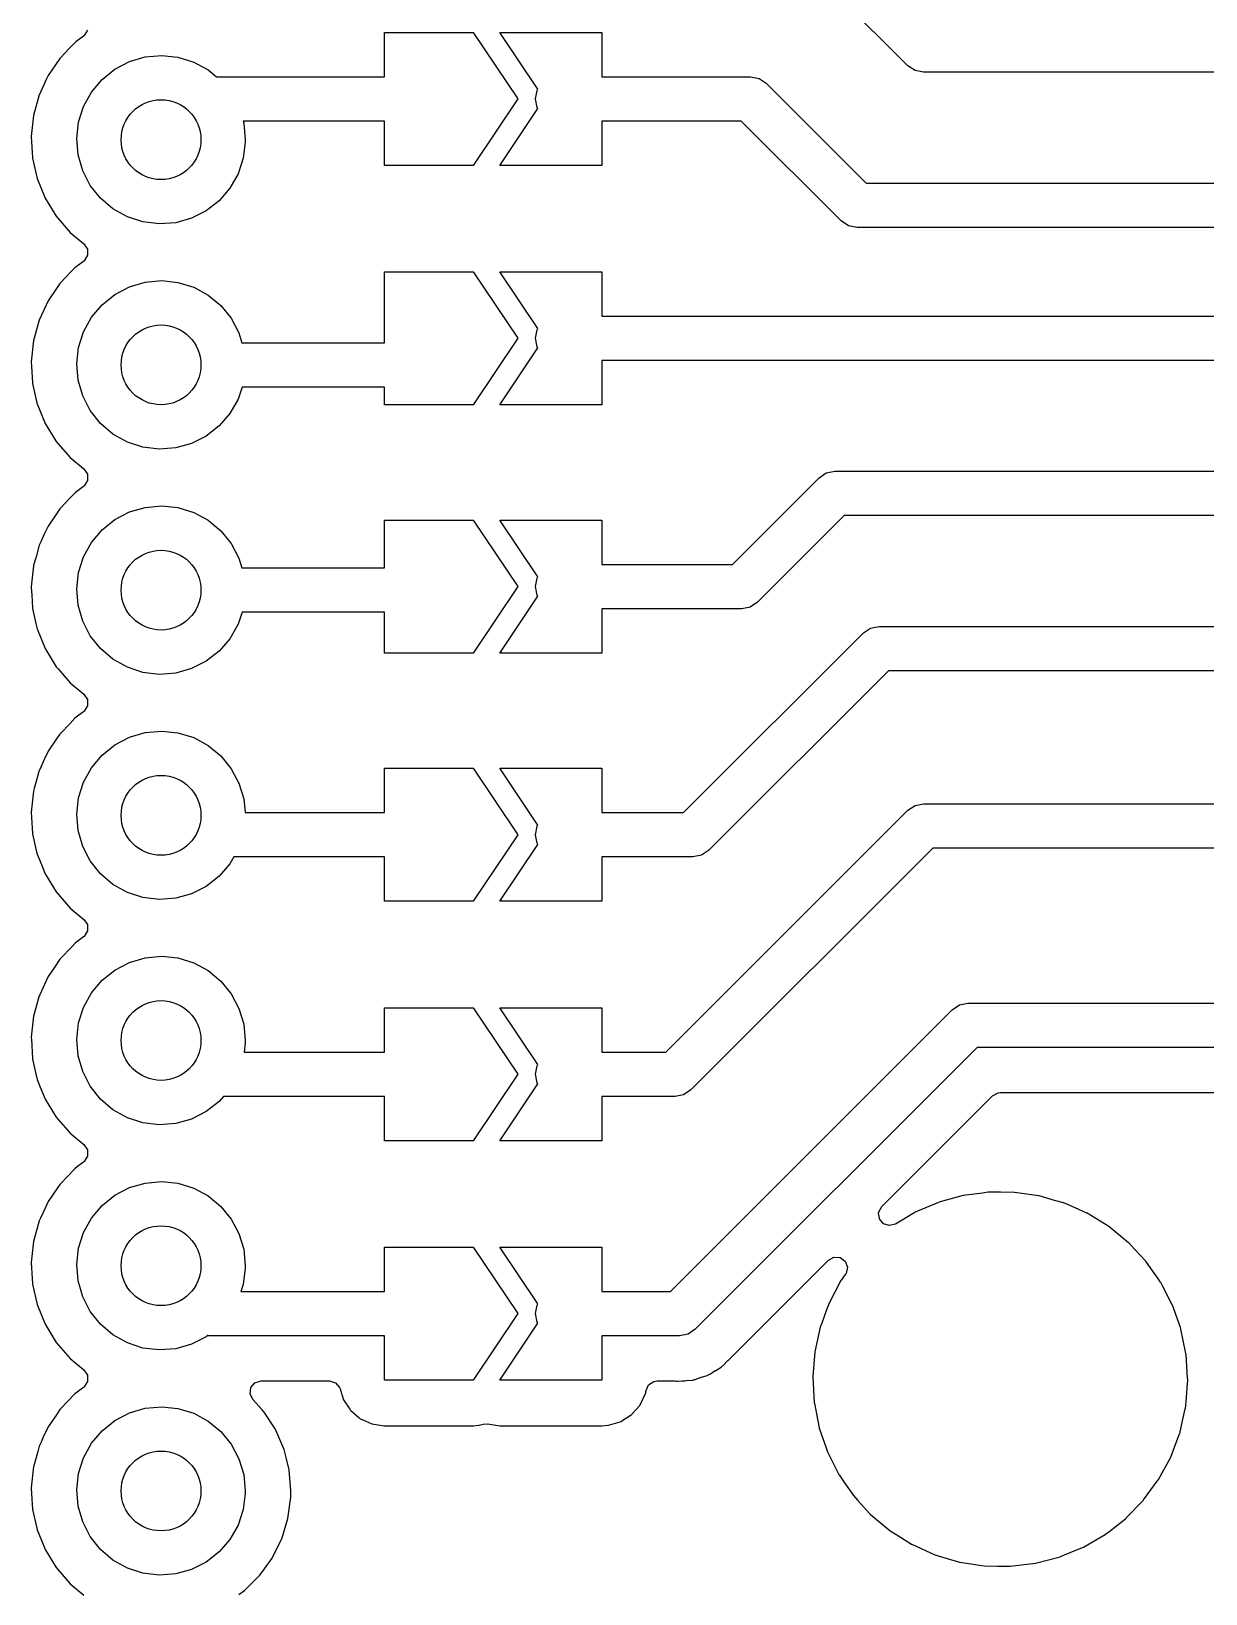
# Model space of a CAD drawing. Extents: x 170.5 to 254.5, y -139.5 to -85.5.
# Drawn here: x 230.19 to 243.43, y -119.66 to -102.04 of the extents above; entities that cross this region are included whole.
import ezdxf

# ---------------------------------------------------------------- set-up
doc = ezdxf.new("R2010")
doc.units = 0
doc.layers.add('BLACK', color=7, linetype='CONTINUOUS')

msp = doc.modelspace()

# ---------------------------------------------------------------- linework, layer by layer
at = {"layer": 'BLACK', "linetype": 'CONTINUOUS'}
for p, q in [((240.073, -102.427), (237.996, -100.35)), ((230.827, -102.024), (230.79, -102.085)), ((230.683, -102.166), (230.62, -102.232)), ((230.694, -102.158), (230.683, -102.166)), ((230.781, -102.092), (230.694, -102.158)), ((230.79, -102.085), (230.781, -102.092)), ((234.175, -102.55), (234.175, -102.05)), ((234.175, -102.05), (235.175, -102.05)), ((235.175, -102.05), (235.675, -102.8)), ((235.903, -102.691), (235.475, -102.05)), ((235.475, -102.05), (236.625, -102.05)), ((236.625, -102.05), (236.625, -102.55)), ((230.515, -102.343), (230.467, -102.414)), ((230.518, -102.339), (230.515, -102.343)), ((230.515, -102.343), (230.515, -102.343)), ((230.524, -102.332), (230.518, -102.339)), ((230.62, -102.232), (230.524, -102.332)), ((231.135, -102.465), (231.299, -102.379)), ((231.299, -102.379), (231.477, -102.327)), ((231.477, -102.327), (231.662, -102.31)), ((231.662, -102.31), (231.846, -102.329)), ((231.846, -102.329), (232.023, -102.384)), ((232.023, -102.384), (232.186, -102.472)), ((230.382, -102.537), (230.365, -102.575)), ((230.467, -102.414), (230.382, -102.537)), ((230.99, -102.581), (231.135, -102.465)), ((232.186, -102.472), (232.28, -102.55)), ((232.28, -102.55), (234.175, -102.55)), ((236.625, -102.55), (238.3, -102.55)), ((238.3, -102.55), (238.396, -102.569)), ((240.154, -102.481), (240.073, -102.427)), ((240.25, -102.5), (240.154, -102.481)), ((248.896, -102.5), (240.25, -102.5)), ((230.365, -102.575), (230.284, -102.75)), ((230.782, -102.886), (230.871, -102.723)), ((230.871, -102.723), (230.99, -102.581)), ((235.875, -102.8), (235.894, -102.704)), ((235.894, -102.704), (235.903, -102.691)), ((238.396, -102.569), (238.477, -102.623)), ((238.477, -102.623), (239.604, -103.75)), ((230.282, -102.755), (230.217, -102.986)), ((230.284, -102.75), (230.282, -102.755)), ((230.726, -103.062), (230.782, -102.886)), ((235.675, -102.8), (235.175, -103.55)), ((235.475, -103.55), (235.903, -102.909)), ((235.894, -102.896), (235.875, -102.8)), ((235.903, -102.909), (235.894, -102.896)), ((230.217, -102.986), (230.192, -103.224)), ((230.705, -103.247), (230.726, -103.062)), ((234.175, -103.05), (232.579, -103.05)), ((232.579, -103.05), (232.587, -103.075)), ((232.587, -103.075), (232.605, -103.26)), ((234.175, -103.55), (234.175, -103.05)), ((238.196, -103.05), (236.625, -103.05)), ((236.625, -103.05), (236.625, -103.55)), ((239.323, -104.177), (238.196, -103.05)), ((230.192, -103.224), (230.192, -103.229)), ((230.192, -103.229), (230.192, -103.229)), ((230.192, -103.229), (230.195, -103.281)), ((230.721, -103.431), (230.705, -103.247)), ((232.605, -103.26), (232.605, -103.287)), ((230.195, -103.281), (230.206, -103.464)), ((230.772, -103.61), (230.721, -103.431)), ((232.605, -103.287), (232.581, -103.47)), ((230.206, -103.464), (230.207, -103.469)), ((230.207, -103.469), (230.207, -103.469)), ((230.207, -103.469), (230.244, -103.632)), ((230.856, -103.775), (230.772, -103.61)), ((232.581, -103.47), (232.523, -103.646)), ((235.175, -103.55), (234.175, -103.55)), ((236.625, -103.55), (235.475, -103.55)), ((230.244, -103.632), (230.258, -103.698)), ((230.258, -103.698), (230.308, -103.819)), ((230.972, -103.92), (230.856, -103.775)), ((232.523, -103.646), (232.431, -103.808)), ((239.604, -103.75), (248, -103.75)), ((230.308, -103.819), (230.334, -103.883)), ((230.334, -103.883), (230.349, -103.92)), ((230.349, -103.92), (230.474, -104.124)), ((231.113, -104.04), (230.972, -103.92)), ((232.31, -103.948), (232.164, -104.062)), ((232.431, -103.808), (232.31, -103.948)), ((230.474, -104.124), (230.631, -104.306)), ((231.275, -104.131), (231.113, -104.04)), ((231.451, -104.188), (231.275, -104.131)), ((231.999, -104.146), (231.82, -104.196)), ((232.164, -104.062), (231.999, -104.146)), ((230.631, -104.306), (230.786, -104.434)), ((231.635, -104.21), (231.451, -104.188)), ((231.82, -104.196), (231.635, -104.21)), ((239.404, -104.231), (239.323, -104.177)), ((239.5, -104.25), (239.404, -104.231)), ((247.896, -104.25), (239.5, -104.25)), ((230.786, -104.434), (230.826, -104.493)), ((230.826, -104.493), (230.827, -104.564)), ((230.781, -104.632), (230.715, -104.682)), ((230.79, -104.625), (230.781, -104.632)), ((230.827, -104.564), (230.79, -104.625)), ((230.635, -104.756), (230.524, -104.872)), ((230.683, -104.706), (230.635, -104.756)), ((230.715, -104.682), (230.683, -104.706)), ((231.477, -104.867), (231.662, -104.85)), ((231.662, -104.85), (231.846, -104.869)), ((234.175, -105.55), (234.175, -104.75)), ((234.175, -104.75), (235.175, -104.75)), ((235.175, -104.75), (235.675, -105.5)), ((235.903, -105.391), (235.475, -104.75)), ((235.475, -104.75), (236.625, -104.75)), ((236.625, -104.75), (236.625, -105.25)), ((230.476, -104.94), (230.382, -105.077)), ((230.515, -104.883), (230.476, -104.94)), ((230.518, -104.879), (230.515, -104.883)), ((230.515, -104.883), (230.515, -104.883)), ((230.524, -104.872), (230.518, -104.879)), ((230.99, -105.121), (231.135, -105.005)), ((231.135, -105.005), (231.299, -104.919)), ((231.299, -104.919), (231.477, -104.867)), ((231.846, -104.869), (232.023, -104.924)), ((232.023, -104.924), (232.186, -105.012)), ((232.186, -105.012), (232.329, -105.131)), ((230.382, -105.077), (230.282, -105.295)), ((230.871, -105.263), (230.99, -105.121)), ((232.329, -105.131), (232.446, -105.274)), ((230.282, -105.295), (230.217, -105.526)), ((230.782, -105.426), (230.871, -105.263)), ((232.446, -105.274), (232.533, -105.438)), ((236.625, -105.25), (246.75, -105.25)), ((230.217, -105.526), (230.192, -105.764)), ((230.726, -105.602), (230.782, -105.426)), ((232.533, -105.438), (232.567, -105.55)), ((232.567, -105.55), (234.175, -105.55)), ((235.675, -105.5), (235.175, -106.25)), ((235.875, -105.5), (235.894, -105.404)), ((235.894, -105.596), (235.875, -105.5)), ((235.894, -105.404), (235.903, -105.391)), ((230.705, -105.787), (230.726, -105.602)), ((235.475, -106.25), (235.903, -105.609)), ((235.903, -105.609), (235.894, -105.596)), ((230.192, -105.764), (230.192, -105.769)), ((230.192, -105.769), (230.192, -105.769)), ((230.192, -105.769), (230.195, -105.816)), ((230.195, -105.816), (230.206, -106.004)), ((230.721, -105.971), (230.705, -105.787)), ((246.646, -105.75), (236.625, -105.75)), ((236.625, -105.75), (236.625, -106.25)), ((230.206, -106.004), (230.207, -106.009)), ((230.207, -106.009), (230.207, -106.009)), ((230.207, -106.009), (230.252, -106.211)), ((230.772, -106.15), (230.721, -105.971)), ((232.568, -106.05), (232.523, -106.186)), ((234.175, -106.05), (232.568, -106.05)), ((234.175, -106.25), (234.175, -106.05)), ((230.252, -106.211), (230.258, -106.238)), ((230.258, -106.238), (230.349, -106.46)), ((230.856, -106.315), (230.772, -106.15)), ((232.523, -106.186), (232.431, -106.348)), ((235.175, -106.25), (234.175, -106.25)), ((236.625, -106.25), (235.475, -106.25)), ((230.972, -106.46), (230.856, -106.315)), ((232.431, -106.348), (232.31, -106.488)), ((230.349, -106.46), (230.474, -106.664)), ((231.113, -106.58), (230.972, -106.46)), ((231.275, -106.671), (231.113, -106.58)), ((232.164, -106.602), (231.999, -106.686)), ((232.31, -106.488), (232.164, -106.602)), ((230.474, -106.664), (230.477, -106.668)), ((230.477, -106.668), (230.477, -106.668)), ((230.477, -106.668), (230.493, -106.686)), ((230.493, -106.686), (230.631, -106.846)), ((231.451, -106.728), (231.275, -106.671)), ((231.635, -106.75), (231.451, -106.728)), ((231.82, -106.736), (231.635, -106.75)), ((231.999, -106.686), (231.82, -106.736)), ((230.631, -106.846), (230.786, -106.974)), ((230.786, -106.974), (230.826, -107.033)), ((230.827, -107.104), (230.79, -107.165)), ((230.826, -107.033), (230.827, -107.104)), ((238.096, -108.05), (239.073, -107.073)), ((239.073, -107.073), (239.154, -107.019)), ((239.154, -107.019), (239.25, -107)), ((239.25, -107), (246, -107)), ((230.623, -107.308), (230.524, -107.412)), ((230.683, -107.246), (230.623, -107.308)), ((230.691, -107.24), (230.683, -107.246)), ((230.781, -107.172), (230.691, -107.24)), ((230.79, -107.165), (230.781, -107.172)), ((230.492, -107.457), (230.382, -107.617)), ((230.515, -107.423), (230.492, -107.457)), ((230.518, -107.419), (230.515, -107.423)), ((230.515, -107.423), (230.515, -107.423)), ((230.524, -107.412), (230.518, -107.419)), ((231.135, -107.545), (231.299, -107.459)), ((231.299, -107.459), (231.477, -107.407)), ((231.477, -107.407), (231.662, -107.39)), ((231.662, -107.39), (231.846, -107.409)), ((231.846, -107.409), (232.023, -107.464)), ((232.023, -107.464), (232.186, -107.552)), ((230.382, -107.617), (230.339, -107.71)), ((230.871, -107.803), (230.99, -107.661)), ((230.99, -107.661), (231.135, -107.545)), ((232.186, -107.552), (232.329, -107.671)), ((232.329, -107.671), (232.446, -107.814)), ((234.175, -108.09), (234.175, -107.55)), ((234.175, -107.55), (235.175, -107.55)), ((235.175, -107.55), (235.675, -108.3)), ((235.903, -108.191), (235.475, -107.55)), ((235.475, -107.55), (236.625, -107.55)), ((236.625, -107.55), (236.625, -108.05)), ((239.354, -107.5), (238.377, -108.477)), ((245.896, -107.5), (239.354, -107.5)), ((230.282, -107.835), (230.246, -107.963)), ((230.3, -107.794), (230.282, -107.835)), ((230.339, -107.71), (230.3, -107.794)), ((230.782, -107.966), (230.871, -107.803)), ((232.446, -107.814), (232.533, -107.978)), ((230.246, -107.963), (230.219, -108.059)), ((230.726, -108.142), (230.782, -107.966)), ((232.533, -107.978), (232.567, -108.09)), ((230.217, -108.066), (230.192, -108.304)), ((230.219, -108.059), (230.217, -108.066)), ((230.705, -108.327), (230.726, -108.142)), ((232.567, -108.09), (234.175, -108.09)), ((235.894, -108.204), (235.903, -108.191)), ((236.625, -108.05), (238.096, -108.05)), ((230.192, -108.304), (230.192, -108.309)), ((230.192, -108.309), (230.192, -108.309)), ((230.192, -108.309), (230.197, -108.392)), ((230.721, -108.511), (230.705, -108.327)), ((235.675, -108.3), (235.175, -109.05)), ((235.875, -108.3), (235.894, -108.204)), ((235.894, -108.396), (235.875, -108.3)), ((230.197, -108.392), (230.206, -108.544)), ((230.206, -108.544), (230.207, -108.549)), ((230.207, -108.549), (230.207, -108.549)), ((230.207, -108.549), (230.244, -108.715)), ((230.772, -108.69), (230.721, -108.511)), ((235.475, -109.05), (235.903, -108.409)), ((235.903, -108.409), (235.894, -108.396)), ((238.2, -108.55), (236.625, -108.55)), ((236.625, -108.55), (236.625, -109.05)), ((238.296, -108.531), (238.2, -108.55)), ((238.377, -108.477), (238.296, -108.531)), ((230.244, -108.715), (230.258, -108.778)), ((230.856, -108.855), (230.772, -108.69)), ((232.523, -108.726), (232.431, -108.888)), ((232.568, -108.59), (232.523, -108.726)), ((234.175, -108.59), (232.568, -108.59)), ((234.175, -109.05), (234.175, -108.59)), ((230.258, -108.778), (230.349, -109)), ((230.972, -109), (230.856, -108.855)), ((232.431, -108.888), (232.31, -109.028)), ((237.546, -110.85), (239.573, -108.823)), ((239.573, -108.823), (239.654, -108.769)), ((239.573, -108.823), (239.573, -108.823)), ((239.654, -108.769), (239.75, -108.75)), ((239.75, -108.75), (245.25, -108.75)), ((230.349, -109), (230.474, -109.204)), ((231.113, -109.12), (230.972, -109)), ((232.31, -109.028), (232.164, -109.142)), ((235.175, -109.05), (234.175, -109.05)), ((236.625, -109.05), (235.475, -109.05)), ((230.474, -109.204), (230.477, -109.208)), ((230.477, -109.208), (230.477, -109.208)), ((230.477, -109.208), (230.495, -109.228)), ((230.495, -109.228), (230.631, -109.386)), ((231.275, -109.211), (231.113, -109.12)), ((231.451, -109.268), (231.275, -109.211)), ((231.999, -109.226), (231.82, -109.276)), ((232.164, -109.142), (231.999, -109.226)), ((239.854, -109.25), (237.827, -111.277)), ((245.146, -109.25), (239.854, -109.25)), ((230.631, -109.386), (230.786, -109.514)), ((231.635, -109.29), (231.451, -109.268)), ((231.82, -109.276), (231.635, -109.29)), ((230.786, -109.514), (230.826, -109.573)), ((230.826, -109.573), (230.827, -109.644)), ((230.683, -109.786), (230.625, -109.847)), ((230.715, -109.762), (230.683, -109.786)), ((230.781, -109.712), (230.715, -109.762)), ((230.79, -109.705), (230.781, -109.712)), ((230.827, -109.644), (230.79, -109.705)), ((230.515, -109.963), (230.484, -110.008)), ((230.518, -109.959), (230.515, -109.963)), ((230.515, -109.963), (230.515, -109.963)), ((230.524, -109.952), (230.518, -109.959)), ((230.625, -109.847), (230.524, -109.952)), ((231.299, -109.999), (231.477, -109.947)), ((231.477, -109.947), (231.662, -109.93)), ((231.662, -109.93), (231.846, -109.949)), ((231.846, -109.949), (232.023, -110.004)), ((230.484, -110.008), (230.382, -110.157)), ((230.99, -110.201), (231.135, -110.085)), ((231.135, -110.085), (231.299, -109.999)), ((232.023, -110.004), (232.186, -110.092)), ((232.186, -110.092), (232.329, -110.211)), ((230.343, -110.242), (230.284, -110.369)), ((230.382, -110.157), (230.343, -110.242)), ((230.871, -110.343), (230.99, -110.201)), ((232.329, -110.211), (232.446, -110.354)), ((230.255, -110.469), (230.225, -110.577)), ((230.282, -110.375), (230.255, -110.469)), ((230.284, -110.369), (230.282, -110.375)), ((230.782, -110.506), (230.871, -110.343)), ((232.446, -110.354), (232.533, -110.518)), ((234.175, -110.85), (234.175, -110.35)), ((234.175, -110.35), (235.175, -110.35)), ((235.175, -110.35), (235.675, -111.1)), ((235.903, -110.991), (235.475, -110.35)), ((235.475, -110.35), (236.625, -110.35)), ((236.625, -110.35), (236.625, -110.85)), ((230.217, -110.606), (230.192, -110.844)), ((230.225, -110.577), (230.217, -110.606)), ((230.726, -110.682), (230.782, -110.506)), ((232.533, -110.518), (232.587, -110.695)), ((230.192, -110.844), (230.206, -111.084)), ((230.705, -110.867), (230.726, -110.682)), ((232.587, -110.695), (232.602, -110.85)), ((237.346, -113.55), (240.073, -110.823)), ((240.073, -110.823), (240.154, -110.769)), ((240.154, -110.769), (240.25, -110.75)), ((240.25, -110.75), (244.75, -110.75)), ((230.721, -111.051), (230.705, -110.867)), ((232.602, -110.85), (234.175, -110.85)), ((235.875, -111.1), (235.894, -111.004)), ((235.894, -111.004), (235.903, -110.991)), ((236.625, -110.85), (237.546, -110.85)), ((230.206, -111.084), (230.207, -111.089)), ((230.207, -111.089), (230.207, -111.089)), ((230.207, -111.089), (230.249, -111.276)), ((230.772, -111.23), (230.721, -111.051)), ((235.675, -111.1), (235.175, -111.85)), ((235.894, -111.196), (235.875, -111.1)), ((235.903, -111.209), (235.894, -111.196)), ((230.249, -111.276), (230.258, -111.318)), ((230.258, -111.318), (230.306, -111.434)), ((230.856, -111.395), (230.772, -111.23)), ((232.475, -111.35), (232.431, -111.428)), ((234.175, -111.35), (232.475, -111.35)), ((234.175, -111.85), (234.175, -111.35)), ((235.475, -111.85), (235.903, -111.209)), ((237.65, -111.35), (236.625, -111.35)), ((236.625, -111.35), (236.625, -111.85)), ((240.354, -111.25), (237.627, -113.977)), ((237.746, -111.331), (237.65, -111.35)), ((237.827, -111.277), (237.746, -111.331)), ((244.646, -111.25), (240.354, -111.25)), ((230.306, -111.434), (230.346, -111.533)), ((230.346, -111.533), (230.349, -111.54)), ((230.349, -111.54), (230.474, -111.744)), ((230.972, -111.54), (230.856, -111.395)), ((231.113, -111.66), (230.972, -111.54)), ((232.431, -111.428), (232.31, -111.568)), ((231.275, -111.751), (231.113, -111.66)), ((232.164, -111.682), (231.999, -111.766)), ((232.31, -111.568), (232.164, -111.682)), ((230.474, -111.744), (230.631, -111.926)), ((231.451, -111.808), (231.275, -111.751)), ((231.635, -111.83), (231.451, -111.808)), ((231.82, -111.816), (231.635, -111.83)), ((231.999, -111.766), (231.82, -111.816)), ((235.175, -111.85), (234.175, -111.85)), ((236.625, -111.85), (235.475, -111.85)), ((230.631, -111.926), (230.786, -112.054)), ((230.786, -112.054), (230.826, -112.113)), ((230.781, -112.252), (230.691, -112.32)), ((230.79, -112.245), (230.781, -112.252)), ((230.827, -112.184), (230.79, -112.245)), ((230.826, -112.113), (230.827, -112.184)), ((230.652, -112.358), (230.522, -112.495)), ((230.683, -112.326), (230.652, -112.358)), ((230.691, -112.32), (230.683, -112.326)), ((230.449, -112.6), (230.382, -112.697)), ((230.515, -112.503), (230.449, -112.6)), ((230.518, -112.499), (230.515, -112.503)), ((230.515, -112.503), (230.515, -112.503)), ((230.522, -112.495), (230.518, -112.499)), ((231.135, -112.625), (231.299, -112.539)), ((231.299, -112.539), (231.477, -112.487)), ((231.477, -112.487), (231.662, -112.47)), ((231.662, -112.47), (231.846, -112.489)), ((231.846, -112.489), (232.023, -112.544)), ((232.023, -112.544), (232.186, -112.632)), ((230.382, -112.697), (230.341, -112.787)), ((230.871, -112.883), (230.99, -112.741)), ((230.99, -112.741), (231.135, -112.625)), ((232.186, -112.632), (232.329, -112.751)), ((232.329, -112.751), (232.446, -112.894)), ((230.282, -112.915), (230.217, -113.146)), ((230.287, -112.903), (230.282, -112.915)), ((230.341, -112.787), (230.287, -112.903)), ((230.782, -113.046), (230.871, -112.883)), ((232.446, -112.894), (232.533, -113.058)), ((230.726, -113.222), (230.782, -113.046)), ((232.533, -113.058), (232.587, -113.235)), ((234.175, -113.55), (234.175, -113.05)), ((234.175, -113.05), (235.175, -113.05)), ((235.175, -113.05), (235.675, -113.8)), ((235.903, -113.691), (235.475, -113.05)), ((235.475, -113.05), (236.625, -113.05)), ((236.625, -113.05), (236.625, -113.55)), ((237.396, -116.25), (240.573, -113.073)), ((240.573, -113.073), (240.654, -113.019)), ((240.654, -113.019), (240.75, -113)), ((240.75, -113), (244, -113)), ((230.217, -113.146), (230.192, -113.384)), ((230.705, -113.407), (230.726, -113.222)), ((232.587, -113.235), (232.605, -113.42)), ((230.192, -113.384), (230.192, -113.389)), ((230.192, -113.389), (230.192, -113.389)), ((230.192, -113.389), (230.193, -113.405)), ((230.193, -113.405), (230.206, -113.624)), ((230.721, -113.591), (230.705, -113.407)), ((232.605, -113.447), (232.592, -113.55)), ((232.605, -113.42), (232.605, -113.447)), ((230.206, -113.624), (230.207, -113.629)), ((230.207, -113.629), (230.207, -113.629)), ((230.207, -113.629), (230.244, -113.795)), ((230.772, -113.77), (230.721, -113.591)), ((232.592, -113.55), (234.175, -113.55)), ((236.625, -113.55), (237.346, -113.55)), ((240.854, -113.5), (237.677, -116.677)), ((243.896, -113.5), (240.854, -113.5)), ((230.244, -113.795), (230.258, -113.858)), ((230.856, -113.935), (230.772, -113.77)), ((235.675, -113.8), (235.175, -114.55)), ((235.875, -113.8), (235.894, -113.704)), ((235.894, -113.896), (235.875, -113.8)), ((235.894, -113.704), (235.903, -113.691)), ((230.258, -113.858), (230.294, -113.946)), ((230.294, -113.946), (230.335, -114.045)), ((230.972, -114.08), (230.856, -113.935)), ((235.475, -114.55), (235.903, -113.909)), ((235.903, -113.909), (235.894, -113.896)), ((237.627, -113.977), (237.546, -114.031)), ((241.027, -114.045), (241.09, -114.011)), ((241.09, -114.011), (241.116, -114.008)), ((241.116, -114.008), (243.634, -114.008)), ((230.335, -114.045), (230.349, -114.08)), ((230.349, -114.08), (230.474, -114.284)), ((231.113, -114.2), (230.972, -114.08)), ((232.31, -114.108), (232.164, -114.222)), ((232.36, -114.05), (232.31, -114.108)), ((234.175, -114.05), (232.36, -114.05)), ((234.175, -114.55), (234.175, -114.05)), ((237.45, -114.05), (236.625, -114.05)), ((236.625, -114.05), (236.625, -114.55)), ((237.546, -114.031), (237.45, -114.05)), ((239.779, -115.293), (241.027, -114.045)), ((230.474, -114.284), (230.631, -114.466)), ((231.275, -114.291), (231.113, -114.2)), ((231.451, -114.348), (231.275, -114.291)), ((231.635, -114.37), (231.451, -114.348)), ((231.82, -114.356), (231.635, -114.37)), ((231.999, -114.306), (231.82, -114.356)), ((232.164, -114.222), (231.999, -114.306)), ((230.631, -114.466), (230.786, -114.594)), ((230.786, -114.594), (230.826, -114.653)), ((230.826, -114.653), (230.827, -114.724)), ((235.175, -114.55), (234.175, -114.55)), ((236.625, -114.55), (235.475, -114.55)), ((230.68, -114.869), (230.522, -115.035)), ((230.683, -114.866), (230.68, -114.869)), ((230.715, -114.842), (230.683, -114.866)), ((230.781, -114.792), (230.715, -114.842)), ((230.79, -114.785), (230.781, -114.792)), ((230.827, -114.724), (230.79, -114.785)), ((230.515, -115.043), (230.488, -115.083)), ((230.518, -115.039), (230.515, -115.043)), ((230.515, -115.043), (230.515, -115.043)), ((230.522, -115.035), (230.518, -115.039)), ((231.299, -115.079), (231.477, -115.027)), ((231.477, -115.027), (231.662, -115.01)), ((231.662, -115.01), (231.846, -115.029)), ((231.846, -115.029), (232.023, -115.084)), ((230.382, -115.237), (230.325, -115.361)), ((230.488, -115.083), (230.382, -115.237)), ((230.99, -115.281), (231.135, -115.165)), ((231.135, -115.165), (231.299, -115.079)), ((232.023, -115.084), (232.186, -115.172)), ((232.186, -115.172), (232.329, -115.291)), ((240.42, -115.245), (240.156, -115.357)), ((240.427, -115.243), (240.42, -115.245)), ((240.465, -115.232), (240.427, -115.243)), ((240.697, -115.169), (240.465, -115.232)), ((240.913, -115.14), (240.697, -115.169)), ((240.978, -115.132), (240.913, -115.14)), ((240.982, -115.131), (240.978, -115.132)), ((240.978, -115.132), (240.978, -115.132)), ((240.987, -115.131), (240.982, -115.131)), ((241.118, -115.132), (240.987, -115.131)), ((240.987, -115.131), (240.987, -115.131)), ((241.27, -115.133), (241.118, -115.132)), ((241.274, -115.133), (241.27, -115.133)), ((241.55, -115.173), (241.274, -115.133)), ((241.554, -115.173), (241.55, -115.173)), ((241.55, -115.173), (241.55, -115.173)), ((241.728, -115.223), (241.554, -115.173)), ((241.827, -115.251), (241.728, -115.223)), ((241.831, -115.252), (241.827, -115.251)), ((241.827, -115.251), (241.827, -115.251)), ((230.296, -115.424), (230.282, -115.455)), ((230.325, -115.361), (230.296, -115.424)), ((230.782, -115.586), (230.871, -115.423)), ((230.871, -115.423), (230.99, -115.281)), ((232.329, -115.291), (232.446, -115.434)), ((239.744, -115.361), (239.779, -115.293)), ((239.752, -115.431), (239.744, -115.361)), ((240.152, -115.36), (239.933, -115.491)), ((240.156, -115.357), (240.152, -115.36)), ((241.958, -115.308), (241.831, -115.252)), ((242.09, -115.366), (241.958, -115.308)), ((242.094, -115.368), (242.09, -115.366)), ((242.09, -115.366), (242.09, -115.366)), ((242.339, -115.518), (242.094, -115.368)), ((230.282, -115.455), (230.217, -115.686)), ((230.726, -115.762), (230.782, -115.586)), ((232.446, -115.434), (232.533, -115.598)), ((232.533, -115.598), (232.587, -115.775)), ((239.797, -115.486), (239.752, -115.431)), ((239.864, -115.508), (239.797, -115.486)), ((239.933, -115.491), (239.864, -115.508)), ((242.561, -115.7), (242.339, -115.518)), ((230.217, -115.686), (230.192, -115.924)), ((230.705, -115.947), (230.726, -115.762)), ((232.587, -115.775), (232.605, -115.96)), ((234.175, -116.25), (234.175, -115.75)), ((234.175, -115.75), (235.175, -115.75)), ((235.175, -115.75), (235.675, -116.5)), ((235.903, -116.391), (235.475, -115.75)), ((235.475, -115.75), (236.625, -115.75)), ((236.625, -115.75), (236.625, -116.25)), ((242.564, -115.703), (242.561, -115.7)), ((242.629, -115.772), (242.564, -115.703)), ((242.564, -115.703), (242.564, -115.703)), ((242.757, -115.91), (242.629, -115.772)), ((230.192, -115.924), (230.192, -115.929)), ((230.192, -115.929), (230.192, -115.929)), ((230.192, -115.929), (230.195, -115.983)), ((230.721, -116.131), (230.705, -115.947)), ((238.046, -117.027), (239.177, -115.896)), ((239.177, -115.896), (239.239, -115.862)), ((239.239, -115.862), (239.31, -115.867)), ((239.31, -115.867), (239.367, -115.91)), ((239.367, -115.91), (239.391, -115.976)), ((242.816, -115.994), (242.757, -115.91)), ((230.195, -115.983), (230.206, -116.164)), ((230.772, -116.31), (230.721, -116.131)), ((232.605, -115.987), (232.581, -116.17)), ((232.605, -115.96), (232.605, -115.987)), ((239.319, -116.127), (239.185, -116.381)), ((239.322, -116.123), (239.319, -116.127)), ((239.368, -116.059), (239.322, -116.123)), ((239.376, -116.046), (239.368, -116.059)), ((239.391, -115.976), (239.376, -116.046)), ((242.892, -116.102), (242.816, -115.994)), ((242.922, -116.145), (242.892, -116.102)), ((230.206, -116.164), (230.207, -116.169)), ((230.207, -116.169), (230.207, -116.169)), ((230.207, -116.169), (230.244, -116.335)), ((232.581, -116.17), (232.555, -116.25)), ((232.555, -116.25), (234.175, -116.25)), ((236.625, -116.25), (237.396, -116.25)), ((242.924, -116.149), (242.922, -116.145)), ((242.943, -116.185), (242.924, -116.149)), ((242.924, -116.149), (242.924, -116.149)), ((243.054, -116.401), (242.943, -116.185)), ((230.244, -116.335), (230.258, -116.398)), ((230.258, -116.398), (230.349, -116.62)), ((230.856, -116.475), (230.772, -116.31)), ((230.972, -116.62), (230.856, -116.475)), ((235.875, -116.5), (235.894, -116.404)), ((235.894, -116.404), (235.903, -116.391)), ((239.156, -116.459), (239.102, -116.606)), ((239.185, -116.381), (239.156, -116.459)), ((243.056, -116.405), (243.054, -116.401)), ((243.145, -116.658), (243.056, -116.405)), ((230.349, -116.62), (230.474, -116.824)), ((231.113, -116.74), (230.972, -116.62)), ((235.675, -116.5), (235.175, -117.25)), ((235.475, -117.25), (235.903, -116.609)), ((235.894, -116.596), (235.875, -116.5)), ((235.903, -116.609), (235.894, -116.596)), ((239.086, -116.651), (239.025, -116.931)), ((239.102, -116.606), (239.086, -116.651)), ((243.15, -116.672), (243.145, -116.658)), ((230.474, -116.824), (230.631, -117.006)), ((231.275, -116.831), (231.113, -116.74)), ((231.451, -116.888), (231.275, -116.831)), ((232.164, -116.762), (231.999, -116.846)), ((232.183, -116.748), (232.164, -116.762)), ((232.195, -116.75), (232.183, -116.748)), ((234.175, -116.75), (232.195, -116.75)), ((234.175, -117.25), (234.175, -116.75)), ((237.5, -116.75), (236.625, -116.75)), ((236.625, -116.75), (236.625, -117.25)), ((237.596, -116.731), (237.5, -116.75)), ((237.677, -116.677), (237.596, -116.731)), ((243.151, -116.676), (243.15, -116.672)), ((243.204, -116.931), (243.151, -116.676)), ((230.631, -117.006), (230.786, -117.134)), ((231.635, -116.91), (231.451, -116.888)), ((231.82, -116.896), (231.635, -116.91)), ((231.999, -116.846), (231.82, -116.896)), ((239.025, -116.931), (239.003, -117.211)), ((243.208, -116.953), (243.204, -116.931)), ((243.209, -116.958), (243.208, -116.953)), ((243.227, -117.23), (243.209, -116.958)), ((243.209, -116.958), (243.209, -116.958)), ((230.786, -117.134), (230.826, -117.193)), ((237.824, -117.191), (237.83, -117.188)), ((237.83, -117.188), (237.835, -117.185)), ((237.835, -117.185), (237.842, -117.183)), ((237.842, -117.183), (237.848, -117.179)), ((237.848, -117.179), (237.903, -117.143)), ((237.903, -117.143), (237.907, -117.14)), ((237.907, -117.14), (237.969, -117.103)), ((237.969, -117.103), (237.977, -117.095)), ((237.977, -117.095), (237.978, -117.095)), ((237.978, -117.095), (237.98, -117.093)), ((237.98, -117.093), (237.984, -117.09)), ((237.984, -117.09), (237.99, -117.086)), ((237.99, -117.086), (238.043, -117.03)), ((238.043, -117.03), (238.046, -117.027)), ((230.77, -117.341), (230.71, -117.386)), ((230.781, -117.332), (230.77, -117.341)), ((230.79, -117.325), (230.781, -117.332)), ((230.827, -117.264), (230.79, -117.325)), ((230.826, -117.193), (230.827, -117.264)), ((232.658, -117.405), (232.667, -117.335)), ((232.667, -117.335), (232.712, -117.28)), ((232.712, -117.28), (232.782, -117.258)), ((232.782, -117.258), (233.553, -117.258)), ((233.553, -117.258), (233.621, -117.279)), ((233.621, -117.279), (233.668, -117.332)), ((233.668, -117.332), (233.674, -117.349)), ((233.674, -117.349), (233.708, -117.463)), ((235.175, -117.25), (234.175, -117.25)), ((236.625, -117.25), (235.475, -117.25)), ((237.122, -117.367), (237.151, -117.302)), ((237.151, -117.302), (237.211, -117.264)), ((237.211, -117.264), (237.247, -117.258)), ((237.247, -117.258), (237.433, -117.258)), ((237.433, -117.258), (237.452, -117.26)), ((237.452, -117.26), (237.466, -117.262)), ((237.466, -117.262), (237.466, -117.262)), ((237.466, -117.262), (237.473, -117.263)), ((237.473, -117.263), (237.481, -117.263)), ((237.481, -117.263), (237.526, -117.259)), ((237.481, -117.263), (237.481, -117.263)), ((237.526, -117.259), (237.536, -117.258)), ((237.536, -117.258), (237.544, -117.258)), ((237.544, -117.258), (237.558, -117.257)), ((237.558, -117.257), (237.573, -117.255)), ((237.573, -117.255), (237.577, -117.255)), ((237.577, -117.255), (237.642, -117.249)), ((237.642, -117.249), (237.642, -117.249)), ((237.642, -117.249), (237.65, -117.249)), ((237.65, -117.249), (237.657, -117.247)), ((237.657, -117.247), (237.663, -117.245)), ((237.663, -117.245), (237.668, -117.244)), ((237.668, -117.244), (237.676, -117.243)), ((237.676, -117.243), (237.744, -117.218)), ((237.744, -117.218), (237.748, -117.217)), ((237.748, -117.217), (237.811, -117.197)), ((237.811, -117.197), (237.818, -117.194)), ((237.811, -117.197), (237.811, -117.197)), ((237.818, -117.194), (237.824, -117.191)), ((239.003, -117.211), (239.002, -117.218)), ((239.002, -117.218), (239.019, -117.505)), ((243.209, -117.495), (243.227, -117.287)), ((243.228, -117.24), (243.227, -117.23)), ((243.227, -117.284), (243.228, -117.263)), ((243.227, -117.287), (243.227, -117.284)), ((243.228, -117.242), (243.228, -117.24)), ((243.228, -117.263), (243.228, -117.242)), ((230.68, -117.409), (230.524, -117.572)), ((230.683, -117.406), (230.68, -117.409)), ((230.71, -117.386), (230.683, -117.406)), ((232.689, -117.469), (232.658, -117.405)), ((232.796, -117.586), (232.689, -117.469)), ((233.708, -117.463), (233.713, -117.471)), ((233.713, -117.471), (233.782, -117.579)), ((236.967, -117.631), (237.051, -117.535)), ((237.051, -117.535), (237.057, -117.528)), ((237.051, -117.535), (237.051, -117.535)), ((237.057, -117.528), (237.118, -117.395)), ((237.118, -117.395), (237.12, -117.378)), ((237.12, -117.378), (237.122, -117.367)), ((239.019, -117.505), (239.02, -117.509)), ((239.02, -117.509), (239.02, -117.509)), ((239.02, -117.509), (239.044, -117.631)), ((243.202, -117.571), (243.209, -117.495)), ((230.475, -117.642), (230.382, -117.777)), ((230.515, -117.583), (230.475, -117.642)), ((230.518, -117.579), (230.515, -117.583)), ((230.515, -117.583), (230.515, -117.583)), ((230.524, -117.572), (230.518, -117.579)), ((230.99, -117.821), (231.135, -117.705)), ((231.135, -117.705), (231.299, -117.619)), ((231.299, -117.619), (231.477, -117.567)), ((231.477, -117.567), (231.662, -117.55)), ((231.662, -117.55), (231.846, -117.569)), ((231.846, -117.569), (232.023, -117.624)), ((232.023, -117.624), (232.186, -117.712)), ((232.186, -117.712), (232.329, -117.831)), ((232.815, -117.607), (232.796, -117.586)), ((232.817, -117.611), (232.815, -117.607)), ((232.94, -117.801), (232.817, -117.611)), ((232.817, -117.611), (232.817, -117.611)), ((233.782, -117.579), (233.782, -117.579)), ((233.782, -117.579), (233.787, -117.586)), ((233.787, -117.586), (233.794, -117.592)), ((233.794, -117.592), (233.89, -117.676)), ((233.89, -117.676), (233.89, -117.676)), ((233.89, -117.676), (233.897, -117.682)), ((233.897, -117.682), (233.905, -117.686)), ((233.905, -117.686), (233.905, -117.686)), ((233.905, -117.686), (233.931, -117.698)), ((233.931, -117.698), (234.03, -117.743)), ((236.83, -117.72), (236.838, -117.717)), ((236.838, -117.717), (236.902, -117.676)), ((236.902, -117.676), (236.954, -117.643)), ((236.954, -117.643), (236.961, -117.638)), ((236.954, -117.643), (236.954, -117.643)), ((236.961, -117.638), (236.967, -117.631)), ((239.044, -117.631), (239.074, -117.787)), ((243.138, -117.851), (243.17, -117.708)), ((243.17, -117.708), (243.201, -117.575)), ((243.201, -117.575), (243.202, -117.571)), ((243.201, -117.575), (243.201, -117.575)), ((230.328, -117.894), (230.303, -117.949)), ((230.382, -117.777), (230.328, -117.894)), ((230.871, -117.963), (230.99, -117.821)), ((232.329, -117.831), (232.446, -117.974)), ((232.945, -117.808), (232.94, -117.801)), ((232.947, -117.813), (232.945, -117.808)), ((233.038, -118.024), (232.947, -117.813)), ((232.947, -117.813), (232.947, -117.813)), ((234.03, -117.743), (234.175, -117.764)), ((234.175, -117.764), (235.175, -117.764)), ((235.175, -117.764), (235.177, -117.764)), ((235.177, -117.764), (235.233, -117.76)), ((235.177, -117.764), (235.177, -117.764)), ((235.233, -117.76), (235.233, -117.76)), ((235.233, -117.76), (235.24, -117.76)), ((235.24, -117.76), (235.285, -117.747)), ((235.285, -117.747), (235.337, -117.744)), ((235.337, -117.744), (235.475, -117.764)), ((235.475, -117.764), (236.625, -117.764)), ((236.625, -117.764), (236.657, -117.761)), ((236.657, -117.761), (236.691, -117.759)), ((236.691, -117.759), (236.698, -117.758)), ((236.691, -117.759), (236.691, -117.759)), ((236.698, -117.758), (236.778, -117.735)), ((236.778, -117.735), (236.83, -117.72)), ((236.83, -117.72), (236.83, -117.72)), ((239.074, -117.787), (239.075, -117.791)), ((239.075, -117.791), (239.151, -118.012)), ((243.095, -117.965), (243.136, -117.855)), ((243.136, -117.855), (243.138, -117.851)), ((243.136, -117.855), (243.136, -117.855)), ((230.265, -118.055), (230.22, -118.218)), ((230.282, -117.995), (230.265, -118.055)), ((230.303, -117.949), (230.282, -117.995)), ((230.782, -118.126), (230.871, -117.963)), ((232.446, -117.974), (232.533, -118.138)), ((233.04, -118.028), (233.038, -118.024)), ((233.038, -118.024), (233.038, -118.024)), ((233.042, -118.033), (233.04, -118.028)), ((233.064, -118.123), (233.042, -118.033)), ((233.042, -118.033), (233.042, -118.033)), ((239.151, -118.012), (239.167, -118.059)), ((239.167, -118.059), (239.225, -118.173)), ((243.036, -118.12), (243.095, -117.965)), ((230.217, -118.226), (230.192, -118.464)), ((230.22, -118.218), (230.217, -118.226)), ((230.726, -118.302), (230.782, -118.126)), ((232.533, -118.138), (232.587, -118.315)), ((233.099, -118.261), (233.064, -118.123)), ((239.225, -118.173), (239.292, -118.308)), ((242.899, -118.372), (243.036, -118.12)), ((230.705, -118.487), (230.726, -118.302)), ((232.587, -118.315), (232.605, -118.5)), ((233.099, -118.266), (233.099, -118.261)), ((233.111, -118.405), (233.099, -118.266)), ((233.099, -118.266), (233.099, -118.266)), ((233.118, -118.5), (233.111, -118.405)), ((239.292, -118.308), (239.296, -118.316)), ((239.296, -118.316), (239.299, -118.319)), ((239.299, -118.319), (239.299, -118.319)), ((239.299, -118.319), (239.36, -118.408)), ((239.36, -118.408), (239.459, -118.552)), ((242.731, -118.6), (242.896, -118.376)), ((242.896, -118.376), (242.899, -118.372)), ((230.192, -118.464), (230.192, -118.469)), ((230.192, -118.469), (230.192, -118.469)), ((230.192, -118.469), (230.196, -118.534)), ((230.196, -118.534), (230.206, -118.704)), ((230.721, -118.671), (230.705, -118.487)), ((232.605, -118.527), (232.581, -118.71)), ((232.605, -118.5), (232.605, -118.527)), ((233.085, -118.809), (233.117, -118.571)), ((233.117, -118.561), (233.118, -118.503)), ((233.117, -118.571), (233.117, -118.561)), ((233.118, -118.503), (233.118, -118.5)), ((233.118, -118.503), (233.118, -118.503)), ((239.459, -118.552), (239.509, -118.607)), ((230.206, -118.704), (230.207, -118.709)), ((230.207, -118.709), (230.207, -118.709)), ((230.207, -118.709), (230.254, -118.919)), ((230.772, -118.85), (230.721, -118.671)), ((232.581, -118.71), (232.523, -118.886)), ((239.509, -118.607), (239.641, -118.753)), ((239.641, -118.753), (239.653, -118.765)), ((239.653, -118.765), (239.699, -118.804)), ((242.535, -118.804), (242.726, -118.607)), ((242.726, -118.607), (242.729, -118.604)), ((242.729, -118.604), (242.731, -118.6)), ((242.731, -118.6), (242.731, -118.6)), ((230.254, -118.919), (230.258, -118.938)), ((230.258, -118.938), (230.31, -119.065)), ((230.856, -119.015), (230.772, -118.85)), ((232.523, -118.886), (232.431, -119.048)), ((233.016, -119.039), (233.085, -118.809)), ((239.699, -118.804), (239.87, -118.947)), ((239.87, -118.947), (239.87, -118.947)), ((239.87, -118.947), (239.873, -118.949)), ((239.873, -118.949), (239.948, -118.996)), ((242.338, -118.96), (242.525, -118.813)), ((242.525, -118.813), (242.529, -118.81)), ((242.529, -118.81), (242.535, -118.804)), ((230.31, -119.065), (230.345, -119.15)), ((230.972, -119.16), (230.856, -119.015)), ((232.431, -119.048), (232.31, -119.188)), ((232.912, -119.249), (233.013, -119.043)), ((233.013, -119.043), (233.016, -119.039)), ((233.013, -119.043), (233.013, -119.043)), ((239.948, -118.996), (240.113, -119.1)), ((240.113, -119.1), (240.113, -119.1)), ((240.113, -119.1), (240.117, -119.102)), ((240.117, -119.102), (240.378, -119.22)), ((242.054, -119.133), (242.071, -119.123)), ((242.071, -119.123), (242.299, -118.99)), ((242.299, -118.99), (242.303, -118.988)), ((242.299, -118.99), (242.299, -118.99)), ((242.303, -118.988), (242.338, -118.96)), ((230.345, -119.15), (230.349, -119.16)), ((230.349, -119.16), (230.474, -119.364)), ((231.113, -119.28), (230.972, -119.16)), ((231.275, -119.371), (231.113, -119.28)), ((232.164, -119.302), (231.999, -119.386)), ((232.31, -119.188), (232.164, -119.302)), ((232.821, -119.377), (232.906, -119.258)), ((232.906, -119.258), (232.909, -119.254)), ((232.909, -119.254), (232.912, -119.249)), ((240.378, -119.22), (240.654, -119.302)), ((240.654, -119.302), (240.658, -119.303)), ((240.658, -119.303), (240.658, -119.303)), ((240.658, -119.303), (240.909, -119.341)), ((241.511, -119.316), (241.789, -119.243)), ((241.789, -119.243), (241.793, -119.241)), ((241.793, -119.241), (241.947, -119.177)), ((241.793, -119.241), (241.793, -119.241)), ((241.947, -119.177), (242.054, -119.133)), ((230.474, -119.364), (230.631, -119.546)), ((231.451, -119.428), (231.275, -119.371)), ((231.635, -119.45), (231.451, -119.428)), ((231.82, -119.436), (231.635, -119.45)), ((231.999, -119.386), (231.82, -119.436)), ((232.6, -119.618), (232.77, -119.449)), ((232.77, -119.449), (232.821, -119.377)), ((240.909, -119.341), (240.938, -119.346)), ((240.938, -119.346), (241.085, -119.348)), ((241.085, -119.348), (241.221, -119.35)), ((241.221, -119.35), (241.221, -119.35)), ((241.221, -119.35), (241.226, -119.35)), ((241.226, -119.35), (241.511, -119.316)), ((230.631, -119.546), (230.786, -119.674)), ((232.53, -119.667), (232.595, -119.621)), ((232.595, -119.621), (232.6, -119.618)), ((232.595, -119.621), (232.595, -119.621))]:
    msp.add_line(p, q, dxfattribs=at)
at = {"layer": 'BLACK'}
for centre in [(231.655, -103.26), (231.655, -105.8), (231.655, -108.34), (231.655, -110.88), (231.655, -113.42), (231.655, -115.96), (231.655, -118.5)]:
    msp.add_circle(centre, 0.45, dxfattribs=at)

doc.saveas('drawing.dxf')
